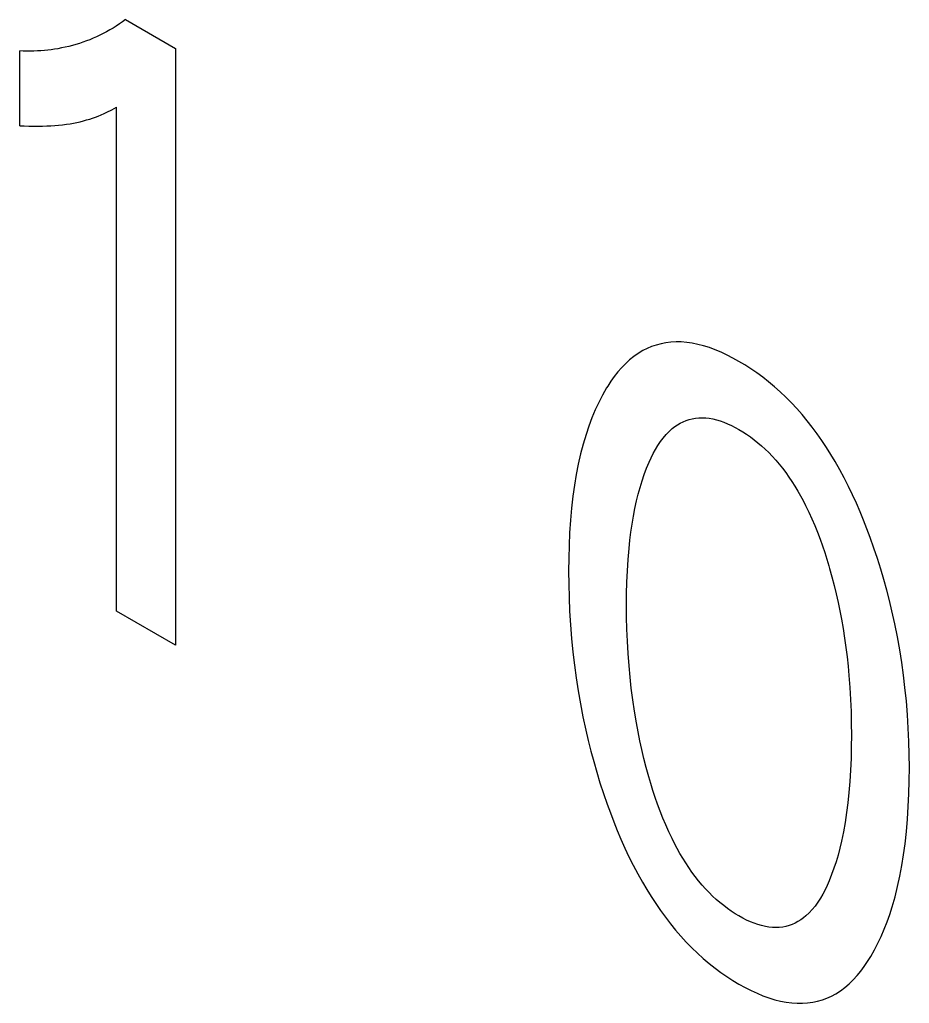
# Model space of a CAD drawing. Extents: x 0 to 420, y 0 to 297.
# Drawn here: x 171.934 to 173.991, y 124.642 to 126.917 of the extents above; entities that cross this region are included whole.
import ezdxf

# ---------------------------------------------------------------- set-up
doc = ezdxf.new("R2010")
doc.units = 0
doc.header["$LTSCALE"] = 23.1
doc.layers.add('40000_ISO', color=7, linetype='CONTINUOUS')

msp = doc.modelspace()

# ---------------------------------------------------------------- linework, layer by layer
at = {"layer": '40000_ISO', "color": 7, "linetype": 'CONTINUOUS'}
for p, q in [((172.1788, 126.9175), (172.1718, 126.9124)), ((172.1788, 126.9175), (172.2947, 126.8506)), ((172.1427, 126.8938), (172.1352, 126.8895)), ((172.1501, 126.8982), (172.1427, 126.8938)), ((172.1575, 126.9027), (172.1501, 126.8982)), ((172.1647, 126.9075), (172.1575, 126.9027)), ((172.1718, 126.9124), (172.1647, 126.9075)), ((172.0962, 126.8712), (172.0884, 126.8682)), ((172.104, 126.8744), (172.0962, 126.8712)), ((172.1119, 126.8779), (172.104, 126.8744)), ((172.1198, 126.8816), (172.1119, 126.8779)), ((172.1275, 126.8855), (172.1198, 126.8816)), ((172.1352, 126.8895), (172.1275, 126.8855)), ((171.9991, 126.8471), (171.9911, 126.8463)), ((172.0069, 126.848), (171.9991, 126.8471)), ((172.0147, 126.8491), (172.0069, 126.848)), ((172.0224, 126.8504), (172.0147, 126.8491)), ((172.0309, 126.852), (172.0224, 126.8504)), ((172.0394, 126.8537), (172.0309, 126.852)), ((172.0478, 126.8557), (172.0394, 126.8537)), ((172.0561, 126.8578), (172.0478, 126.8557)), ((172.0643, 126.8601), (172.0561, 126.8578)), ((172.0724, 126.8626), (172.0643, 126.8601)), ((172.0804, 126.8653), (172.0724, 126.8626)), ((172.0884, 126.8682), (172.0804, 126.8653)), ((172.2947, 126.8506), (172.2947, 125.4704)), ((171.9341, 126.6722), (171.9341, 126.8453)), ((171.9424, 126.845), (171.9341, 126.8453)), ((171.9507, 126.8448), (171.9424, 126.845)), ((171.9589, 126.8448), (171.9507, 126.8448)), ((171.967, 126.8449), (171.9589, 126.8448)), ((171.9751, 126.8452), (171.967, 126.8449)), ((171.9832, 126.8457), (171.9751, 126.8452)), ((171.9911, 126.8463), (171.9832, 126.8457)), ((172.1469, 126.7093), (172.1578, 126.7151)), ((172.1578, 125.5494), (172.1578, 126.7151)), ((172.0963, 126.6877), (172.1027, 126.6899)), ((172.1027, 126.6899), (172.1091, 126.6922)), ((172.1091, 126.6922), (172.1153, 126.6946)), ((172.1153, 126.6946), (172.1223, 126.6975)), ((172.1223, 126.6975), (172.1291, 126.7006)), ((172.1291, 126.7006), (172.1359, 126.7038)), ((172.1359, 126.7038), (172.1469, 126.7093)), ((171.9341, 126.6722), (171.9446, 126.6718)), ((171.9446, 126.6718), (171.9552, 126.6715)), ((171.9552, 126.6715), (171.9656, 126.6713)), ((171.9656, 126.6713), (171.9761, 126.6713)), ((171.9761, 126.6713), (171.9865, 126.6714)), ((171.9865, 126.6714), (171.9968, 126.6717)), ((171.9968, 126.6717), (172.006, 126.6721)), ((172.006, 126.6721), (172.0151, 126.6727)), ((172.0151, 126.6727), (172.0242, 126.6735)), ((172.0242, 126.6735), (172.0332, 126.6744)), ((172.0332, 126.6744), (172.0421, 126.6755)), ((172.0421, 126.6755), (172.0509, 126.6769)), ((172.0509, 126.6769), (172.0587, 126.6782)), ((172.0587, 126.6782), (172.0663, 126.6798)), ((172.0663, 126.6798), (172.0739, 126.6815)), ((172.0739, 126.6815), (172.0815, 126.6834)), ((172.0815, 126.6834), (172.0889, 126.6855)), ((172.0889, 126.6855), (172.0963, 126.6877)), ((173.4062, 126.1649), (173.3955, 126.1613)), ((173.4172, 126.1678), (173.4062, 126.1649)), ((173.4284, 126.17), (173.4172, 126.1678)), ((173.44, 126.1715), (173.4284, 126.17)), ((173.4519, 126.1721), (173.44, 126.1715)), ((173.4641, 126.172), (173.4519, 126.1721)), ((173.4765, 126.171), (173.4641, 126.172)), ((173.4893, 126.1692), (173.4765, 126.171)), ((173.5024, 126.1665), (173.4893, 126.1692)), ((173.5156, 126.163), (173.5024, 126.1665)), ((173.3645, 126.1456), (173.3542, 126.1383)), ((173.3754, 126.152), (173.3645, 126.1456)), ((173.3853, 126.157), (173.3754, 126.152)), ((173.3955, 126.1613), (173.3853, 126.157)), ((173.529, 126.1588), (173.5156, 126.163)), ((173.5425, 126.1538), (173.529, 126.1588)), ((173.5561, 126.1481), (173.5425, 126.1538)), ((173.5699, 126.1417), (173.5561, 126.1481)), ((173.5836, 126.1346), (173.5699, 126.1417)), ((173.3349, 126.1217), (173.326, 126.1125)), ((173.3444, 126.1304), (173.3349, 126.1217)), ((173.3542, 126.1383), (173.3444, 126.1304)), ((173.5974, 126.127), (173.5836, 126.1346)), ((173.6113, 126.1187), (173.5974, 126.127)), ((173.3174, 126.1026), (173.3092, 126.0922)), ((173.326, 126.1125), (173.3174, 126.1026)), ((173.6251, 126.1098), (173.6113, 126.1187)), ((173.6388, 126.1004), (173.6251, 126.1098)), ((173.6525, 126.0903), (173.6388, 126.1004)), ((173.3014, 126.0813), (173.294, 126.07)), ((173.3092, 126.0922), (173.3014, 126.0813)), ((173.6661, 126.0797), (173.6525, 126.0903)), ((173.6795, 126.0684), (173.6661, 126.0797)), ((173.2913, 126.0656), (173.2819, 126.0493)), ((173.294, 126.07), (173.2913, 126.0656)), ((173.6928, 126.0566), (173.6795, 126.0684)), ((173.7058, 126.0442), (173.6928, 126.0566)), ((173.2731, 126.0323), (173.2649, 126.0147)), ((173.2819, 126.0493), (173.2731, 126.0323)), ((173.7187, 126.0312), (173.7058, 126.0442)), ((173.7311, 126.0178), (173.7187, 126.0312)), ((173.2649, 126.0147), (173.2572, 125.9964)), ((173.7433, 126.0039), (173.7311, 126.0178)), ((173.2572, 125.9964), (173.2502, 125.9776)), ((173.4552, 125.9803), (173.4616, 125.984)), ((173.4616, 125.984), (173.4682, 125.9874)), ((173.4682, 125.9874), (173.475, 125.9902)), ((173.475, 125.9902), (173.4821, 125.9926)), ((173.4821, 125.9926), (173.4894, 125.9945)), ((173.4894, 125.9945), (173.4969, 125.9959)), ((173.4969, 125.9959), (173.5046, 125.9966)), ((173.5046, 125.9966), (173.5125, 125.9968)), ((173.5125, 125.9968), (173.5205, 125.9965)), ((173.5205, 125.9965), (173.5286, 125.9955)), ((173.5286, 125.9955), (173.5368, 125.994)), ((173.5368, 125.994), (173.5452, 125.992)), ((173.5452, 125.992), (173.5538, 125.9895)), ((173.5538, 125.9895), (173.5624, 125.9864)), ((173.5624, 125.9864), (173.5711, 125.9829)), ((173.5711, 125.9829), (173.5798, 125.9789)), ((173.7552, 125.9896), (173.7433, 126.0039)), ((173.7668, 125.9747), (173.7552, 125.9896)), ((173.2502, 125.9776), (173.2437, 125.9582)), ((173.4287, 125.9576), (173.4358, 125.9649)), ((173.4358, 125.9649), (173.4433, 125.9716)), ((173.4433, 125.9716), (173.4491, 125.9761)), ((173.4491, 125.9761), (173.4552, 125.9803)), ((173.5798, 125.9789), (173.5886, 125.9745)), ((173.5886, 125.9745), (173.5974, 125.9696)), ((173.5974, 125.9696), (173.6062, 125.9643)), ((173.6062, 125.9643), (173.615, 125.9586)), ((173.7781, 125.9595), (173.7668, 125.9747)), ((173.2437, 125.9582), (173.2371, 125.9359)), ((173.41, 125.9327), (173.4158, 125.9415)), ((173.4158, 125.9415), (173.4221, 125.9498)), ((173.4221, 125.9498), (173.4287, 125.9576)), ((173.615, 125.9586), (173.6238, 125.9525)), ((173.6238, 125.9525), (173.6325, 125.9459)), ((173.6325, 125.9459), (173.6411, 125.939)), ((173.6411, 125.939), (173.6496, 125.9317)), ((173.789, 125.9439), (173.7781, 125.9595)), ((173.7997, 125.928), (173.789, 125.9439)), ((173.2371, 125.9359), (173.2311, 125.9129)), ((173.3992, 125.9139), (173.4044, 125.9235)), ((173.4044, 125.9235), (173.41, 125.9327)), ((173.6496, 125.9317), (173.658, 125.9241)), ((173.658, 125.9241), (173.6663, 125.916)), ((173.6663, 125.916), (173.6744, 125.9076)), ((173.8099, 125.9118), (173.7997, 125.928)), ((173.2311, 125.9129), (173.2258, 125.8893)), ((173.3838, 125.8798), (173.3896, 125.8938)), ((173.3896, 125.8938), (173.3943, 125.904)), ((173.3943, 125.904), (173.3992, 125.9139)), ((173.6744, 125.9076), (173.6823, 125.8988)), ((173.6823, 125.8988), (173.6903, 125.8895)), ((173.8198, 125.8954), (173.8099, 125.9118)), ((173.8306, 125.8765), (173.8198, 125.8954)), ((173.2258, 125.8893), (173.2211, 125.8652)), ((173.3784, 125.8655), (173.3838, 125.8798)), ((173.6903, 125.8895), (173.698, 125.8797)), ((173.698, 125.8797), (173.7055, 125.8697)), ((173.7055, 125.8697), (173.7128, 125.8594)), ((173.8409, 125.8574), (173.8306, 125.8765)), ((173.2211, 125.8652), (173.217, 125.8407)), ((173.3687, 125.8356), (173.3734, 125.8507)), ((173.3734, 125.8507), (173.3784, 125.8655)), ((173.7128, 125.8594), (173.7199, 125.8489)), ((173.7199, 125.8489), (173.7267, 125.8381)), ((173.8507, 125.838), (173.8409, 125.8574)), ((173.217, 125.8407), (173.2136, 125.8156)), ((173.3645, 125.8202), (173.3687, 125.8356)), ((173.7267, 125.8381), (173.7333, 125.8272)), ((173.7333, 125.8272), (173.7396, 125.8161)), ((173.8601, 125.8185), (173.8507, 125.838)), ((173.2136, 125.8156), (173.2104, 125.7878)), ((173.3568, 125.7868), (173.3606, 125.8044)), ((173.3606, 125.8044), (173.3645, 125.8202)), ((173.7396, 125.8161), (173.7457, 125.8049)), ((173.7457, 125.8049), (173.7516, 125.7936)), ((173.869, 125.7989), (173.8601, 125.8185)), ((173.2104, 125.7878), (173.2078, 125.7594)), ((173.3533, 125.7688), (173.3568, 125.7868)), ((173.7516, 125.7936), (173.7591, 125.7783)), ((173.7591, 125.7783), (173.7661, 125.7628)), ((173.8776, 125.7792), (173.869, 125.7989)), ((173.8857, 125.7594), (173.8776, 125.7792)), ((173.2078, 125.7594), (173.2059, 125.7306)), ((173.3503, 125.7505), (173.3533, 125.7688)), ((173.7661, 125.7628), (173.7728, 125.7474)), ((173.8934, 125.7395), (173.8857, 125.7594)), ((173.3476, 125.732), (173.3503, 125.7505)), ((173.7728, 125.7474), (173.779, 125.7318)), ((173.9008, 125.7196), (173.8934, 125.7395)), ((173.2059, 125.7306), (173.2046, 125.7015)), ((173.3433, 125.6941), (173.3453, 125.7132)), ((173.3453, 125.7132), (173.3476, 125.732)), ((173.779, 125.7318), (173.7849, 125.7162)), ((173.7849, 125.7162), (173.7904, 125.7006)), ((173.9095, 125.6952), (173.9008, 125.7196)), ((173.2046, 125.7015), (173.2038, 125.672)), ((173.3411, 125.6685), (173.3433, 125.6941)), ((173.7904, 125.7006), (173.7957, 125.685)), ((173.9176, 125.6709), (173.9095, 125.6952)), ((173.2038, 125.672), (173.2035, 125.6422)), ((173.3395, 125.6425), (173.3411, 125.6685)), ((173.7957, 125.685), (173.8006, 125.6694)), ((173.8006, 125.6694), (173.8053, 125.6538)), ((173.9253, 125.6465), (173.9176, 125.6709)), ((173.2035, 125.6422), (173.2037, 125.6116)), ((173.3383, 125.6163), (173.3395, 125.6425)), ((173.8053, 125.6538), (173.8069, 125.6483)), ((173.8069, 125.6483), (173.8123, 125.6285)), ((173.9324, 125.6223), (173.9253, 125.6465)), ((173.8123, 125.6285), (173.8174, 125.6088)), ((173.9391, 125.598), (173.9324, 125.6223)), ((173.2037, 125.6116), (173.2045, 125.5807)), ((173.3377, 125.5897), (173.3383, 125.6163)), ((173.8174, 125.6088), (173.8221, 125.5892)), ((173.9454, 125.5739), (173.9391, 125.598)), ((173.2045, 125.5807), (173.2058, 125.5495)), ((173.3375, 125.5629), (173.3377, 125.5897)), ((173.8221, 125.5892), (173.8265, 125.5697)), ((173.9511, 125.5498), (173.9454, 125.5739)), ((173.3377, 125.5354), (173.3375, 125.5629)), ((173.8265, 125.5697), (173.8305, 125.5503)), ((173.8305, 125.5503), (173.8342, 125.531)), ((172.2947, 125.4704), (172.1578, 125.5494)), ((173.2058, 125.5495), (173.2077, 125.518)), ((173.3383, 125.5077), (173.3377, 125.5354)), ((173.8342, 125.531), (173.8381, 125.5089)), ((173.9578, 125.5198), (173.9511, 125.5498)), ((173.2077, 125.518), (173.2102, 125.4862)), ((173.3394, 125.4797), (173.3383, 125.5077)), ((173.8381, 125.5089), (173.8415, 125.487)), ((173.9637, 125.4899), (173.9578, 125.5198)), ((173.2102, 125.4862), (173.2134, 125.4542)), ((173.8415, 125.487), (173.8446, 125.4652)), ((173.9691, 125.4602), (173.9637, 125.4899)), ((173.341, 125.4515), (173.3394, 125.4797)), ((173.8446, 125.4652), (173.8473, 125.4435)), ((173.9737, 125.4307), (173.9691, 125.4602)), ((173.2134, 125.4542), (173.2168, 125.4247)), ((173.3432, 125.4231), (173.341, 125.4515)), ((173.8473, 125.4435), (173.8496, 125.422)), ((173.2168, 125.4247), (173.2208, 125.3951)), ((173.3456, 125.397), (173.3432, 125.4231)), ((173.8496, 125.422), (173.8516, 125.4006)), ((173.9778, 125.4014), (173.9737, 125.4307)), ((173.2208, 125.3951), (173.2255, 125.3652)), ((173.3485, 125.3708), (173.3456, 125.397)), ((173.8516, 125.4006), (173.8538, 125.3725)), ((173.9813, 125.3724), (173.9778, 125.4014)), ((173.3519, 125.3443), (173.3485, 125.3708)), ((173.8538, 125.3725), (173.8554, 125.3447)), ((173.9845, 125.3408), (173.9813, 125.3724)), ((173.2255, 125.3652), (173.2307, 125.3351)), ((173.2307, 125.3351), (173.2365, 125.3048)), ((173.3558, 125.3177), (173.3519, 125.3443)), ((173.8554, 125.3447), (173.8565, 125.3171)), ((173.987, 125.3095), (173.9845, 125.3408)), ((173.2365, 125.3048), (173.2431, 125.2744)), ((173.3603, 125.2909), (173.3558, 125.3177)), ((173.8565, 125.3171), (173.8572, 125.2898)), ((173.989, 125.2785), (173.987, 125.3095)), ((173.3641, 125.2703), (173.3603, 125.2909)), ((173.8572, 125.2898), (173.8574, 125.2627)), ((173.9903, 125.2479), (173.989, 125.2785)), ((173.2431, 125.2744), (173.2488, 125.2501)), ((173.3683, 125.2497), (173.3641, 125.2703)), ((173.8574, 125.2627), (173.8572, 125.2355)), ((173.2488, 125.2501), (173.2549, 125.2257)), ((173.3728, 125.229), (173.3683, 125.2497)), ((173.8572, 125.2355), (173.8566, 125.2085)), ((173.9911, 125.2174), (173.9903, 125.2479)), ((173.2549, 125.2257), (173.2615, 125.2013)), ((173.3778, 125.2082), (173.3728, 125.229)), ((173.9914, 125.1873), (173.9911, 125.2174)), ((173.2615, 125.2013), (173.2685, 125.1767)), ((173.3831, 125.1873), (173.3778, 125.2082)), ((173.3889, 125.1663), (173.3831, 125.1873)), ((173.8566, 125.2085), (173.8554, 125.1818)), ((173.9911, 125.1571), (173.9914, 125.1873)), ((173.2685, 125.1767), (173.276, 125.1521)), ((173.3935, 125.1503), (173.3889, 125.1663)), ((173.8554, 125.1818), (173.8538, 125.1555)), ((173.276, 125.1521), (173.2841, 125.1275)), ((173.3984, 125.1344), (173.3935, 125.1503)), ((173.8538, 125.1555), (173.8517, 125.1295)), ((173.9904, 125.1271), (173.9911, 125.1571)), ((173.2841, 125.1275), (173.2926, 125.1028)), ((173.4036, 125.1184), (173.3984, 125.1344)), ((173.4092, 125.1025), (173.4036, 125.1184)), ((173.8517, 125.1295), (173.8493, 125.1062)), ((173.989, 125.0975), (173.9904, 125.1271)), ((173.2926, 125.1028), (173.3, 125.0825)), ((173.4151, 125.0865), (173.4092, 125.1025)), ((173.8493, 125.1062), (173.8464, 125.0833)), ((173.9871, 125.0683), (173.989, 125.0975)), ((173.3, 125.0825), (173.3077, 125.0621)), ((173.4213, 125.0706), (173.4151, 125.0865)), ((173.8464, 125.0833), (173.843, 125.0608)), ((173.3077, 125.0621), (173.3159, 125.0418)), ((173.428, 125.0547), (173.4213, 125.0706)), ((173.4351, 125.0389), (173.428, 125.0547)), ((173.843, 125.0608), (173.839, 125.0387)), ((173.9846, 125.0395), (173.9871, 125.0683)), ((173.3159, 125.0418), (173.3245, 125.0216)), ((173.4426, 125.0232), (173.4351, 125.0389)), ((173.839, 125.0387), (173.8345, 125.0171)), ((173.9815, 125.0112), (173.9846, 125.0395)), ((173.3245, 125.0216), (173.3334, 125.0014)), ((173.4485, 125.0117), (173.4426, 125.0232)), ((173.4546, 125.0003), (173.4485, 125.0117)), ((173.8345, 125.0171), (173.8307, 125.0009)), ((173.978, 124.9857), (173.9815, 125.0112)), ((173.3334, 125.0014), (173.3429, 124.9814)), ((173.3429, 124.9814), (173.3528, 124.9616)), ((173.4609, 124.989), (173.4546, 125.0003)), ((173.4675, 124.9778), (173.4609, 124.989)), ((173.8266, 124.9851), (173.822, 124.9697)), ((173.8307, 125.0009), (173.8266, 124.9851)), ((173.974, 124.9607), (173.978, 124.9857)), ((173.3528, 124.9616), (173.3632, 124.9419)), ((173.4744, 124.9668), (173.4675, 124.9778)), ((173.4815, 124.9561), (173.4744, 124.9668)), ((173.822, 124.9697), (173.8171, 124.9545)), ((173.9694, 124.9361), (173.974, 124.9607)), ((173.3632, 124.9419), (173.3741, 124.9224)), ((173.4888, 124.9456), (173.4815, 124.9561)), ((173.4963, 124.9353), (173.4888, 124.9456)), ((173.8117, 124.9398), (173.806, 124.9255)), ((173.8171, 124.9545), (173.8117, 124.9398)), ((173.9642, 124.9121), (173.9694, 124.9361)), ((173.3741, 124.9224), (173.384, 124.9057)), ((173.5041, 124.9254), (173.4963, 124.9353)), ((173.5121, 124.9158), (173.5041, 124.9254)), ((173.5201, 124.907), (173.5121, 124.9158)), ((173.8013, 124.9149), (173.7964, 124.9046)), ((173.806, 124.9255), (173.8013, 124.9149)), ((173.384, 124.9057), (173.3943, 124.8892)), ((173.5282, 124.8984), (173.5201, 124.907)), ((173.5365, 124.8903), (173.5282, 124.8984)), ((173.7912, 124.8947), (173.7857, 124.8851)), ((173.7964, 124.9046), (173.7912, 124.8947)), ((173.9583, 124.8886), (173.9642, 124.9121)), ((173.3943, 124.8892), (173.4049, 124.8729)), ((173.4049, 124.8729), (173.4159, 124.857)), ((173.5449, 124.8825), (173.5365, 124.8903)), ((173.5535, 124.8751), (173.5449, 124.8825)), ((173.5622, 124.8681), (173.5535, 124.8751)), ((173.5709, 124.8615), (173.5622, 124.8681)), ((173.7798, 124.8759), (173.7735, 124.8673)), ((173.7857, 124.8851), (173.7798, 124.8759)), ((173.9518, 124.8657), (173.9583, 124.8886)), ((173.4159, 124.857), (173.4273, 124.8415)), ((173.5797, 124.8553), (173.5709, 124.8615)), ((173.5886, 124.8495), (173.5797, 124.8553)), ((173.5974, 124.8442), (173.5886, 124.8495)), ((173.7598, 124.8515), (173.7522, 124.8444)), ((173.7669, 124.8591), (173.7598, 124.8515)), ((173.7735, 124.8673), (173.7669, 124.8591)), ((173.94, 124.8305), (173.9461, 124.8479)), ((173.9461, 124.8479), (173.9518, 124.8657)), ((173.4273, 124.8415), (173.4389, 124.8263)), ((173.4389, 124.8263), (173.4509, 124.8116)), ((173.6063, 124.8393), (173.5974, 124.8442)), ((173.6152, 124.8348), (173.6063, 124.8393)), ((173.624, 124.8309), (173.6152, 124.8348)), ((173.6327, 124.8274), (173.624, 124.8309)), ((173.6414, 124.8244), (173.6327, 124.8274)), ((173.6499, 124.8219), (173.6414, 124.8244)), ((173.7134, 124.8222), (173.7061, 124.8201)), ((173.7205, 124.8248), (173.7134, 124.8222)), ((173.7273, 124.8278), (173.7205, 124.8248)), ((173.7339, 124.8314), (173.7273, 124.8278)), ((173.7403, 124.8353), (173.7339, 124.8314)), ((173.7464, 124.8397), (173.7403, 124.8353)), ((173.7522, 124.8444), (173.7464, 124.8397)), ((173.9334, 124.8136), (173.94, 124.8305)), ((173.4509, 124.8116), (173.4632, 124.7974)), ((173.6584, 124.8199), (173.6499, 124.8219)), ((173.6667, 124.8185), (173.6584, 124.8199)), ((173.6748, 124.8176), (173.6667, 124.8185)), ((173.6827, 124.8174), (173.6748, 124.8176)), ((173.6907, 124.8177), (173.6827, 124.8174)), ((173.6985, 124.8186), (173.6907, 124.8177)), ((173.7061, 124.8201), (173.6985, 124.8186)), ((173.9263, 124.7971), (173.9334, 124.8136)), ((173.4632, 124.7974), (173.4757, 124.7837)), ((173.4757, 124.7837), (173.4886, 124.7706)), ((173.9108, 124.7657), (173.9188, 124.7812)), ((173.9188, 124.7812), (173.9263, 124.7971)), ((173.4886, 124.7706), (173.5017, 124.758)), ((173.5017, 124.758), (173.515, 124.746)), ((173.9023, 124.7508), (173.9108, 124.7657)), ((173.515, 124.746), (173.5285, 124.7346)), ((173.5285, 124.7346), (173.5421, 124.7238)), ((173.8872, 124.7276), (173.8949, 124.739)), ((173.8949, 124.739), (173.9023, 124.7508)), ((173.5421, 124.7238), (173.5558, 124.7137)), ((173.5558, 124.7137), (173.5696, 124.7041)), ((173.8706, 124.7063), (173.8791, 124.7167)), ((173.8791, 124.7167), (173.8872, 124.7276)), ((173.5696, 124.7041), (173.5835, 124.6951)), ((173.5835, 124.6951), (173.5974, 124.6868)), ((173.5974, 124.6868), (173.6114, 124.679)), ((173.8423, 124.6789), (173.8522, 124.6874)), ((173.8522, 124.6874), (173.8616, 124.6965)), ((173.8616, 124.6965), (173.8706, 124.7063)), ((173.6114, 124.679), (173.6253, 124.6719)), ((173.6253, 124.6719), (173.6392, 124.6655)), ((173.6392, 124.6655), (173.6529, 124.6598)), ((173.8112, 124.659), (173.8211, 124.6643)), ((173.8211, 124.6643), (173.832, 124.6712)), ((173.832, 124.6712), (173.8423, 124.6789)), ((173.6529, 124.6598), (173.6666, 124.6548)), ((173.6666, 124.6548), (173.6801, 124.6506)), ((173.6801, 124.6506), (173.6934, 124.6473)), ((173.6934, 124.6473), (173.7066, 124.6447)), ((173.7066, 124.6447), (173.7195, 124.643)), ((173.7195, 124.643), (173.732, 124.6422)), ((173.732, 124.6422), (173.7443, 124.6422)), ((173.7443, 124.6422), (173.7562, 124.6431)), ((173.7562, 124.6431), (173.7679, 124.6448)), ((173.7679, 124.6448), (173.7793, 124.6472)), ((173.7793, 124.6472), (173.7903, 124.6505)), ((173.7903, 124.6505), (173.8009, 124.6544)), ((173.8009, 124.6544), (173.8112, 124.659))]:
    msp.add_line(p, q, dxfattribs=at)

doc.saveas('drawing.dxf')
